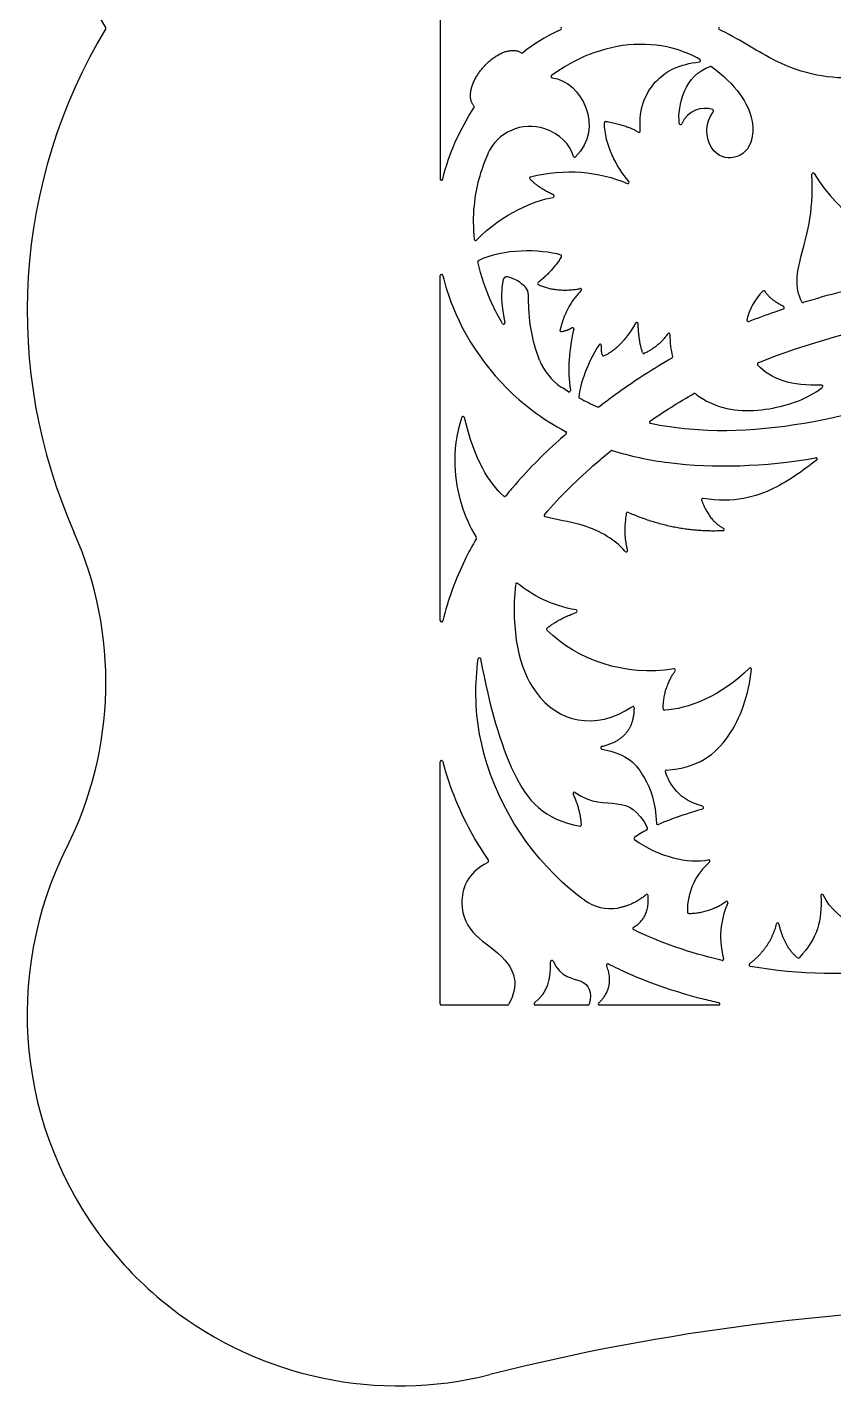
# Model space of a CAD drawing. Header units: millimetres. Extents: x -155 to 473, y -331 to 153.
# Drawn here: x -155.3 to -92.6, y -330.8 to -225.1 of the extents above; entities that cross this region are included whole.
import ezdxf

# ---------------------------------------------------------------- set-up
doc = ezdxf.new("R2010")
doc.units = ezdxf.units.MM
doc.header["$MEASUREMENT"] = 0
doc.layers.add('Layer 03', color=5, linetype='Continuous')

msp = doc.modelspace()

# ---------------------------------------------------------------- linework, layer by layer
at = {"layer": 'Layer 03'}
for p, q in [((-123.19, -213.47), (-123.19, -236.91)), ((-114.03, -225.38), (-113.81, -225.28)), ((-101.29, -225.38), (-101.49, -225.28)), ((-123.19, -271.27), (-123.19, -244.43)), ((-113.07, -253.32), (-113.07, -253.37)), ((-123.19, -301.09), (-123.19, -282.26)), ((-117.96, -301.19), (-123.09, -301.19)), ((-111.7, -301.19), (-115.8, -301.19)), ((-101.54, -301.19), (-110.8, -301.19))]:
    msp.add_line(p, q, dxfattribs=at)
for centre, radius, start, end in [((-112.78, -203.2), 42.53, 156.0553, 211.1319), ((-113.86, -225.19), 0.1, 295.0767, 64.9233), ((-101.44, -225.19), 0.1, 116.4732, 243.5268), ((-112.78, -247.18), 42.53, 148.8681, 203.9447), ((-108.2, -237.78), 13.7, 115.1721, 128.7013), ((-116.83, -227.01), 0.1, 234.6338, 308.5641), ((-103.05, -227.7), 0.1, 277.173, 60.9006), ((-102.16, -228.26), 0.1, 54.9875, 106.9077), ((-114.48, -228.95), 0.1, 125.9541, 263.2693), ((-120.64, -231.29), 0.1, 326.8345, 42.9896), ((-110.32, -232.53), 0.1, 80.8757, 181.2408), ((-102.03, -231.6), 0.1, 321.1056, 71.9089), ((-116.21, -236.42), 3.6, 71.2023, 156.3), ((-107.73, -233.18), 0.1, 238.4176, 5.0538), ((-104.5, -232.58), 0.1, 186.7165, 337.1499), ((-112.74, -235.12), 0.1, 195.3678, 314.2895), ((-116.14, -236.83), 0.1, 104.0153, 222.3601), ((-94.18, -236.54), 0.1, 30.9879, 182.6206), ((-123.09, -236.91), 0.1, 180, 346.8203), ((-108.61, -237.17), 0.1, 246.5173, 39.5258), ((-114.42, -238.24), 0.1, 279.8553, 65.8662), ((-120.45, -241.59), 0.1, 185.768, 315.3052), ((-113.85, -242.9), 0.1, 328.1389, 73.5147), ((-120.17, -243.34), 0.1, 117.0435, 192.704), ((-123.09, -244.43), 0.1, 13.1068, 180), ((-115.52, -245.03), 0.1, 126.844, 244.66), ((-112.3, -245.53), 0.1, 313.9953, 100.1985), ((-98.02, -245.7), 0.1, 32.4826, 134.5687), ((-96.53, -246.92), 0.1, 288.479, 63.8941), ((-94.98, -246.42), 0.1, 206.1655, 287.058), ((-118.27, -248.12), 0.1, 210.3037, 11.7579), ((-107.89, -248.16), 0.1, 359.8733, 149.4569), ((-99.24, -247.9), 0.1, 167.8746, 291.3745), ((-113.78, -248.68), 0.1, 166.3872, 279.6335), ((-112.9, -248.58), 0.1, 346.4619, 121.9219), ((-105.41, -249.01), 0.1, 1.1341, 145.4077), ((-110.75, -249.86), 0.1, 357.0386, 147.3662), ((-107.36, -250.39), 0.1, 197.4403, 295.0606), ((-111.19, -249.29), 4.61, 201.8515, 235.7944), ((-110.5, -250.58), 0.1, 191.4424, 292.3771), ((-105.21, -250.73), 0.1, 299.5756, 13.1181), ((-98.43, -251.3), 0.1, 111.9521, 221.1378), ((-113.17, -253.38), 0.1, 238.2786, 9.4871), ((-103.41, -253.69), 0.1, 51.446, 119.4324), ((-93.54, -253.04), 0.1, 309.6258, 92.4577), ((-112.32, -253.87), 0.1, 173.5112, 241.6842), ((-110.92, -254.55), 0.1, 246.5969, 307.7991), ((-121.41, -255.48), 0.1, 13.5996, 162.0567), ((-106.83, -255.84), 0.1, 124.7869, 257.9841), ((-113.46, -256.65), 0.1, 311.358, 62.3657), ((-109.86, -258.13), 0.1, 72.7824, 129.4004), ((-93.98, -258.7), 0.1, 307.3124, 99.8089), ((-118.18, -261.51), 0.1, 228.3627, 321.3284), ((-102.77, -261.86), 0.1, 80.9262, 198.878), ((-115, -263.1), 0.1, 139.7714, 255.6856), ((-108.62, -262.94), 0.1, 66.0281, 170.5871), ((-101.21, -264.18), 0.1, 272.8536, 61.3962), ((-177.83, -276.06), 28.64, 333.3243, 23.9446), ((-120.47, -264.84), 0.1, 329.7553, 32.0926), ((-108.73, -265.83), 0.1, 220.8734, 16.1723), ((-117.24, -268.45), 0.1, 51.3243, 174.5524), ((-112.64, -270.54), 0.1, 288.8205, 79.9947), ((-123.09, -271.27), 0.1, 180, 346.0741), ((-114.82, -271.93), 0.1, 128.5456, 224.531), ((-120.14, -274.26), 0.1, 10.5251, 172.3458), ((-105, -275.12), 0.1, 325.61, 99.2424), ((-99.08, -275.05), 0.1, 353.4646, 135.463), ((-108.22, -278.05), 0.1, 0.3743, 123.5632), ((-105.75, -278.13), 0.1, 180.4944, 271.4082), ((-110.61, -281.17), 0.1, 102.9786, 259.7823), ((-123.09, -282.26), 0.1, 14.4209, 180), ((-105.59, -283), 0.1, 94.2684, 198.0695), ((-112.76, -284.71), 0.1, 54.4532, 204.9692), ((-102.81, -285.81), 0.1, 287.293, 75.5427), ((-112.31, -287.15), 0.1, 259.8556, 3.5544), ((-107.16, -287.45), 0.1, 298.0352, 26.1994), ((-106.28, -287.03), 0.1, 181.3432, 293.7597), ((-108.03, -288.23), 0.1, 125.8621, 234.9963), ((-126.41, -301.9), 28.91, 153.3243, 217.9923), ((-119.53, -289.99), 0.1, 296.5788, 34.6771), ((-102.31, -289.98), 0.1, 311.7388, 100.4207), ((-107.12, -292.66), 0.1, 4.1365, 130.0383), ((-93.49, -292.66), 0.1, 26.1955, 182.7917), ((-109.96, -290.27), 3.41, 233.6188, 279.7539), ((-100.91, -293.2), 0.1, 335.2458, 124.949), ((-103.87, -293.95), 0.1, 181.4919, 270.9598), ((-96.95, -294.89), 0.1, 13.5244, 165.6913), ((-108.12, -295.22), 0.1, 119.6308, 244.059), ((-114.51, -297.81), 0.1, 25.4698, 182.0404), ((-110.16, -298.06), 0.1, 62.9439, 202.599), ((-101.25, -297.61), 0.1, 256.8187, 15.5245), ((-99.06, -298.05), 0.1, 128.1276, 260.1692), ((-95.33, -297.42), 0.1, 231.7182, 317.1414), ((-123.09, -301.09), 0.1, 180, 270), ((-117.96, -301.09), 0.1, 270, 330.7009), ((-115.8, -301.09), 0.1, 127.8907, 270), ((-111.7, -301.09), 0.1, 270, 346.5315), ((-110.8, -301.09), 0.1, 133.9189, 270), ((-101.54, -301.09), 0.1, 270, 77.5106), ((-126.41, -301.9), 28.91, 217.9923, 232.0077), ((-126.41, -301.9), 28.91, 232.0077, 284.1695), ((-77.12, -497.1), 172.42, 76.2892, 104.1695)]:
    msp.add_arc(centre, radius, start, end, dxfattribs=at)
for points, knots in [([(-103, -227.61), (-103.55, -227.3), (-106.16, -226.15), (-110.38, -226.38), (-113.61, -228.19), (-114.54, -228.86)], [714.418615, 714.418615, 714.418615, 714.418615, 716.765475, 724.817035, 728.373339, 728.373339, 728.373339, 728.373339]), ([(-84.55, -226.69), (-86.2, -228.14), (-90.75, -229.6), (-96.36, -228.49), (-99.77, -226.13), (-101.29, -225.38)], [1363.913348, 1363.913348, 1363.913348, 1363.913348, 1374.855675, 1386.022575, 1393.109201, 1393.109201, 1393.109201, 1393.109201]), ([(-107.63, -233.17), (-107.79, -231.35), (-106.62, -228.98), (-104.6, -227.99), (-103.04, -227.8)], [705.352898, 705.352898, 705.352898, 705.352898, 710.111744, 714.167763, 714.167763, 714.167763, 714.167763]), ([(-102.1, -228.17), (-101.18, -228.82), (-98.99, -230.99), (-98.61, -234.14), (-100.23, -235.55), (-102.34, -235.01), (-102.68, -232.57), (-101.95, -231.66)], [374.135053, 374.135053, 374.135053, 374.135053, 378.495387, 386.546947, 394.598507, 402.650067, 410.394812, 410.394812, 410.394812, 410.394812]), ([(-119.5, -234.97), (-120.06, -236.25), (-120.66, -238.44), (-120.64, -240.72), (-120.55, -241.6)], [745.94439, 745.94439, 745.94439, 745.94439, 750.295438, 753.035637, 753.035637, 753.035637, 753.035637]), ([(-95.07, -246.47), (-95.65, -245.3), (-95.23, -242.88), (-94.14, -239.74), (-94.28, -236.54)], [312.365672, 312.365672, 312.365672, 312.365672, 317.224813, 322.819892, 322.819892, 322.819892, 322.819892]), ([(-94.1, -236.49), (-91.96, -240.04), (-87.35, -241.38), (-84.67, -242.72), (-83.7, -243.78)], [323.08454, 323.08454, 323.08454, 323.08454, 330.229196, 336.405381, 336.405381, 336.405381, 336.405381]), ([(-118.35, -248.17), (-118.65, -247.67), (-119.45, -246.11), (-120.01, -244.47), (-120.27, -243.36)], [493.191249, 493.191249, 493.191249, 493.191249, 494.871374, 498.351026, 498.351026, 498.351026, 498.351026]), ([(-83.76, -243.95), (-84.28, -244.03), (-85.8, -244.29), (-88.3, -244.79), (-91.27, -245.48), (-93.49, -246.08), (-94.71, -246.45), (-94.96, -246.52)], [300.725501, 300.725501, 300.725501, 300.725501, 302.317145, 305.337024, 308.394075, 311.466495, 312.224487, 312.224487, 312.224487, 312.224487]), ([(-122.99, -244.41), (-122.8, -245.22), (-121.61, -249.03), (-118.26, -253.61), (-114.33, -256.08), (-113.41, -256.57)], [792.096056, 792.096056, 792.096056, 792.096056, 795.118623, 806.285521, 809.4398, 809.4398, 809.4398, 809.4398]), ([(-115.47, -251), (-115.79, -250.19), (-116.26, -248.25), (-116.35, -245.97), (-116.32, -245.45), (-117.37, -244.65), (-118.22, -244.44), (-118.34, -244.76), (-118.51, -246.46), (-118.17, -248.1)], [480.162949, 480.162949, 480.162949, 480.162949, 481.432959, 483.378703, 485.324447, 487.270191, 489.215935, 491.161679, 492.909458, 492.909458, 492.909458, 492.909458]), ([(-99.2, -247.99), (-98.52, -247.73), (-97.62, -247.4), (-96.71, -247.09), (-96.49, -247.01)], [73.375669, 73.375669, 73.375669, 73.375669, 75.56926, 76.25922, 76.25922, 76.25922, 76.25922]), ([(-98.47, -251.21), (-94.68, -249.68), (-85.92, -247.33), (-77.49, -246.3), (-73.26, -246.31)], [900.271886, 900.271886, 900.271886, 900.271886, 911.612453, 923.796211, 923.796211, 923.796211, 923.796211]), ([(-110.85, -254.63), (-109.82, -253.83), (-107.96, -252.5), (-106.01, -251.3), (-105.16, -250.82)], [251.14022, 251.14022, 251.14022, 251.14022, 255.057022, 257.99349, 257.99349, 257.99349, 257.99349]), ([(-113.22, -253.47), (-113.37, -253.37), (-113.56, -253.25), (-113.75, -253.12), (-113.78, -253.1)], [476.8556647, 476.8556647, 476.8556647, 476.8556647, 477.3253675, 477.431072, 477.431072, 477.431072, 477.431072]), ([(-85.19, -253.24), (-87.32, -254.07), (-93.37, -255.97), (-101.16, -256.85), (-105.88, -256.14), (-106.85, -255.94)], [955.368812, 955.368812, 955.368812, 955.368812, 960.107138, 968.158698, 970.347927, 970.347927, 970.347927, 970.347927]), ([(-103.35, -253.61), (-103.03, -253.87), (-101.16, -255), (-97.76, -255.09), (-94.54, -254), (-93.48, -253.12)], [881.232806, 881.232806, 881.232806, 881.232806, 882.526428, 888.277529, 893.649508, 893.649508, 893.649508, 893.649508]), ([(-121.51, -255.45), (-122.4, -258.21), (-121.88, -261.72), (-120.9, -263.97), (-120.39, -264.78)], [746.865611, 746.865611, 746.865611, 746.865611, 753.633859, 757.633113, 757.633113, 757.633113, 757.633113]), ([(-113.39, -256.73), (-113.59, -256.9), (-114.42, -257.65), (-115.86, -259.01), (-117.21, -260.49), (-117.93, -261.36), (-118.1, -261.58)], [734.957161, 734.957161, 734.957161, 734.957161, 735.733615, 738.315178, 740.903617, 741.722299, 741.722299, 741.722299, 741.722299]), ([(-115.08, -263.03), (-113.87, -261.6), (-112.17, -259.95), (-110.3, -258.36), (-109.92, -258.05)], [549.412196, 549.412196, 549.412196, 549.412196, 555.683301, 557.243572, 557.243572, 557.243572, 557.243572]), ([(-109.83, -258.03), (-108.45, -258.46), (-103.64, -259.49), (-97.97, -259.29), (-94, -258.6)], [557.342389, 557.342389, 557.342389, 557.342389, 561.517917, 570.971849, 570.971849, 570.971849, 570.971849]), ([(-93.92, -258.78), (-95.03, -259.62), (-97.09, -261.19), (-100.34, -262.15), (-102.75, -261.76)], [571.238006, 571.238006, 571.238006, 571.238006, 577.292629, 584.048947, 584.048947, 584.048947, 584.048947]), ([(-108.8, -265.89), (-109.74, -264.81), (-111.84, -263.75), (-114.11, -263.43), (-115.03, -263.19)], [539.897782, 539.897782, 539.897782, 539.897782, 545.506729, 549.209888, 549.209888, 549.209888, 549.209888]), ([(-120.38, -264.89), (-120.7, -265.43), (-121.79, -267.47), (-122.59, -269.66), (-122.99, -271.29)], [757.741912, 757.741912, 757.741912, 757.741912, 759.636048, 764.677509, 764.677509, 764.677509, 764.677509]), ([(-117.34, -268.45), (-117.69, -272.1), (-116.38, -278.56), (-111.15, -279.88), (-108.28, -277.97)], [869.799668, 869.799668, 869.799668, 869.799668, 878.47119, 889.236442, 889.236442, 889.236442, 889.236442]), ([(-111.98, -293.02), (-112.58, -292.58), (-116.67, -289.23), (-120.45, -282.35), (-120.5, -276.15), (-120.24, -274.25)], [1060.503055, 1060.503055, 1060.503055, 1060.503055, 1062.643056, 1075.746231, 1081.874035, 1081.874035, 1081.874035, 1081.874035]), ([(-120.05, -274.24), (-119.35, -278.01), (-117.63, -283.95), (-115.12, -286.75), (-112.32, -287.25)], [1082.156465, 1082.156465, 1082.156465, 1082.156465, 1089.645788, 1097.409897, 1097.409897, 1097.409897, 1097.409897]), ([(-105.6, -282.9), (-103.15, -282.72), (-100.46, -280.72), (-99.2, -277.03), (-98.98, -275.06)], [910.033716, 910.033716, 910.033716, 910.033716, 916.00201, 921.78753, 921.78753, 921.78753, 921.78753]), ([(-110.62, -281.26), (-108.58, -281.63), (-107.27, -283.27), (-106.42, -285.41), (-106.38, -287.03)], [893.814785, 893.814785, 893.814785, 893.814785, 897.68414, 901.25204, 901.25204, 901.25204, 901.25204]), ([(-122.99, -282.23), (-122.83, -282.88), (-122.33, -284.49), (-121.26, -287), (-120.16, -288.88), (-119.51, -289.83), (-119.44, -289.93)], [297.235705, 297.235705, 297.235705, 297.235705, 299.222142, 302.294248, 305.393665, 305.756886, 305.756886, 305.756886, 305.756886]), ([(-112.7, -284.63), (-111.41, -285.55), (-109.36, -285.24), (-107.76, -286), (-107.07, -287.41)], [1100.415957, 1100.415957, 1100.415957, 1100.415957, 1104.169825, 1107.823361, 1107.823361, 1107.823361, 1107.823361]), ([(-119.48, -290.08), (-121.12, -290.9), (-121.92, -293.5), (-120.65, -295.92), (-118.08, -297.28), (-116.97, -299.53), (-117.87, -301.14)], [305.9281, 305.9281, 305.9281, 305.9281, 309.669201, 313.488154, 317.307107, 320.777359, 320.777359, 320.777359, 320.777359]), ([(-101.27, -297.71), (-101.33, -297.69), (-103.71, -297.13), (-106.04, -296.34), (-108.16, -295.31)], [1044.483412, 1044.483412, 1044.483412, 1044.483412, 1044.650351, 1051.357303, 1051.357303, 1051.357303, 1051.357303]), ([(-114.42, -297.77), (-113.8, -299.07), (-111.81, -299.1), (-111.37, -300.15), (-111.6, -301.11)], [126.703631, 126.703631, 126.703631, 126.703631, 129.139029, 131.837465, 131.837465, 131.837465, 131.837465]), ([(-110.12, -297.97), (-109.62, -298.23), (-108.19, -298.91), (-105.77, -299.85), (-103.38, -300.55), (-101.96, -300.89), (-101.52, -300.99)], [233.481812, 233.481812, 233.481812, 233.481812, 235.162447, 238.226605, 241.267545, 242.620112, 242.620112, 242.620112, 242.620112]), ([(-99.08, -298.15), (-95.29, -298.81), (-89.88, -298.92), (-84.21, -297.83), (-82.63, -297.43)], [1112.358124, 1112.358124, 1112.358124, 1112.358124, 1123.196809, 1127.386665, 1127.386665, 1127.386665, 1127.386665])]:
    msp.add_open_spline(points, degree=3, knots=knots, dxfattribs=at)
msp.add_rational_spline([(-120.57, -231.22), (-121.57, -230.14), (-119.81, -228.18), (-118.08, -226.24), (-116.89, -227.09)], [0.980195019935, 0.71736882015, 1, 0.720169468012, 0.975039786729], degree=2, knots=[596.942488, 596.942488, 596.942488, 598.45825, 598.45825, 599.958991, 599.958991, 599.958991], dxfattribs=at)
for points, degree in [([(-104.6, -232.59), (-104.76, -231.23), (-104.13, -228.75), (-102.19, -228.16)], 3), ([(-114.49, -229.04), (-112.2, -229.31), (-110.36, -232.94), (-112.67, -235.19)], 3), ([(-122.99, -236.93), (-122.52, -234.92), (-121.68, -233.07), (-120.55, -231.34)], 3), ([(-102, -231.51), (-102.83, -231.24), (-103.96, -231.56), (-104.41, -232.62)], 3), ([(-108.53, -237.1), (-109.5, -235.93), (-110.39, -234.31), (-110.42, -232.53)], 3), ([(-110.31, -232.43), (-108.73, -232.68), (-107.78, -233.27)], 2), ([(-112.83, -235.15), (-113.11, -234.16), (-113.92, -233.4), (-115.05, -233.01)], 3), ([(-116.16, -236.73), (-113.51, -236.07), (-110.83, -236.31), (-108.65, -237.26)], 3), ([(-114.38, -238.15), (-115.55, -237.62), (-116.21, -236.9)], 2), ([(-120.38, -241.66), (-118.32, -239.57), (-115.82, -238.58), (-114.41, -238.34)], 3), ([(-120.21, -243.25), (-118.31, -242.28), (-115.4, -242.34), (-113.82, -242.8)], 3), ([(-113.76, -242.95), (-114.5, -244.14), (-115.58, -244.95)], 2), ([(-115.57, -245.12), (-114.19, -245.77), (-112.31, -245.44)], 2), ([(-112.23, -245.61), (-113.41, -246.75), (-113.87, -248.66)], 2), ([(-98.09, -245.63), (-98.76, -246.29), (-99.17, -247.08), (-99.34, -247.88)], 3), ([(-96.48, -246.83), (-97.5, -246.33), (-97.93, -245.65)], 2), ([(-107.98, -248.11), (-109.17, -250.14), (-110.46, -250.67)], 2), ([(-107.46, -250.42), (-107.79, -249.35), (-107.79, -248.16)], 2), ([(-113.76, -248.78), (-113.29, -248.7), (-112.96, -248.49)], 2), ([(-112.81, -248.6), (-113.15, -250.02), (-113.32, -251.85), (-113.07, -253.32)], 3), ([(-105.5, -248.96), (-106.19, -249.95), (-107.32, -250.48)], 2), ([(-105.11, -250.71), (-105.23, -250.21), (-105.3, -249.65), (-105.31, -249.01)], 3), ([(-110.83, -249.8), (-111.79, -251.3), (-112.3, -252.84), (-112.42, -253.86)], 3), ([(-110.6, -250.6), (-110.67, -250.26), (-110.65, -249.86)], 2), ([(-93.54, -252.94), (-95.82, -253.04), (-97.53, -252.49), (-98.51, -251.37)], 3), ([(-106.89, -255.76), (-105.8, -255), (-104.66, -254.28), (-103.46, -253.6)], 3), ([(-112.36, -253.96), (-111.91, -254.2), (-111.44, -254.43), (-110.96, -254.64)], 3), ([(-118.25, -261.59), (-119.41, -260.55), (-120.51, -258.8), (-121.31, -255.46)], 3), ([(-102.86, -261.89), (-102.33, -263.45), (-101.16, -264.09)], 2), ([(-108.72, -262.93), (-108.99, -264.56), (-108.63, -265.8)], 2), ([(-101.21, -264.28), (-104.96, -264.46), (-108.58, -262.85)], 2), ([(-112.62, -270.44), (-114.57, -270.1), (-116.03, -269.29), (-117.18, -268.38)], 3), ([(-114.88, -271.85), (-113.93, -271.09), (-112.61, -270.64)], 2), ([(-105.01, -275.02), (-108.82, -275.64), (-112.6, -274.33), (-114.89, -272)], 3), ([(-105.85, -278.13), (-105.86, -276.55), (-104.92, -275.18)], 2), ([(-99.15, -274.98), (-101.23, -277.1), (-104.04, -278.19), (-105.74, -278.23)], 3), ([(-108.12, -278.05), (-108.11, -280.49), (-110.63, -281.07)], 2), ([(-102.79, -285.71), (-104.6, -285.24), (-105.36, -284.01), (-105.68, -283.03)], 3), ([(-112.21, -287.15), (-112.28, -285.98), (-112.85, -284.75)], 2), ([(-106.24, -287.12), (-105.06, -286.6), (-103.79, -286.22), (-102.78, -285.9)], 3), ([(-107.11, -287.54), (-107.46, -287.73), (-107.79, -287.93), (-108.09, -288.15)], 3), ([(-108.09, -288.31), (-106.17, -289.66), (-103.91, -290.18), (-102.33, -289.89)], 3), ([(-102.25, -290.06), (-103.26, -290.96), (-104.01, -292.32), (-103.97, -293.96)], 3), ([(-107.18, -292.59), (-108.19, -293.43), (-109.38, -293.63)], 2), ([(-108.17, -295.13), (-106.89, -294.41), (-107.02, -292.66)], 2), ([(-93.59, -292.66), (-93.5, -294.63), (-93.83, -295.95), (-95.26, -297.49)], 3), ([(-88.32, -295.73), (-89.76, -295.55), (-92.32, -294.82), (-93.4, -292.61)], 3), ([(-103.87, -294.05), (-102.26, -294.03), (-100.97, -293.12)], 2), ([(-100.82, -293.24), (-101.25, -294.18), (-101.66, -295.74), (-101.15, -297.58)], 3), ([(-97.05, -294.86), (-97.52, -296.71), (-99.13, -297.97)], 2), ([(-95.4, -297.5), (-96.41, -296.7), (-96.85, -294.86)], 2), ([(-115.87, -301.01), (-114.81, -300.19), (-114.56, -299.12), (-114.61, -297.81)], 3), ([(-110.86, -301.02), (-109.56, -299.76), (-110.26, -298.1)], 2)]:
    msp.add_open_spline(points, degree=degree, dxfattribs=at)

doc.saveas('drawing.dxf')
